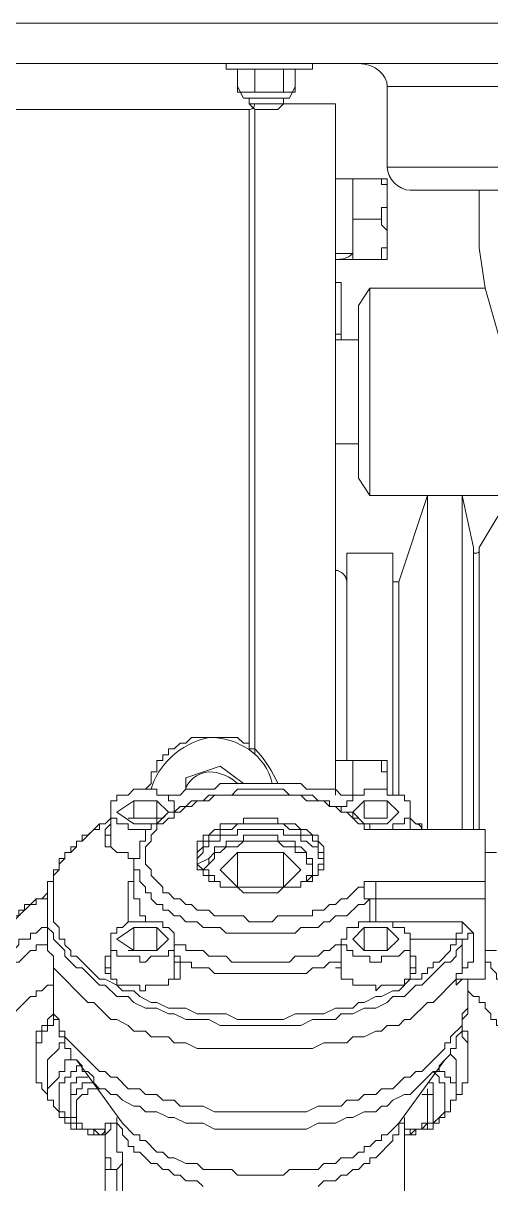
# Model space of a CAD drawing. Header units: millimetres. Extents: x 25083 to 52777, y 24772 to 45779.
# Drawn here: x 49651.1 to 49681.3, y 36235.3 to 36310.2 of the extents above; entities that cross this region are included whole.
import ezdxf

# ---------------------------------------------------------------- set-up
doc = ezdxf.new("R2010")
doc.units = ezdxf.units.MM

# ---------------------------------------------------------------- blocks, each defined once
blk = doc.blocks.new('zw$D2F4')
at = {"color": 7, "lineweight": 5}
for points in [[(860.067, 429.662), (196.078, 429.662)], [(196.078, 427.063), (860.067, 427.063)], [(774.284, 427.063), (774.284, 426.691)], [(779.854, 426.691), (774.284, 426.691)], [(775.398, 426.691), (775.026, 426.691)], [(775.026, 426.691), (775.026, 425.577)], [(776.14, 426.691), (775.026, 426.691)], [(776.14, 426.691), (776.14, 425.577)], [(776.883, 426.691), (776.14, 426.691)], [(777.997, 426.691), (776.883, 426.691)], [(777.997, 426.691), (777.997, 425.577)], [(778.74, 426.691), (777.997, 426.691)], [(778.368, 426.691), (778.74, 426.691)], [(778.74, 426.691), (778.74, 425.577)], [(779.854, 427.063), (779.854, 426.691)], [(775.026, 425.577), (775.398, 424.835)], [(776.14, 425.577), (776.14, 425.206), (775.398, 425.206), (775.026, 425.206), (775.026, 425.577)], [(776.883, 425.206), (776.14, 425.206), (776.14, 425.577)], [(777.997, 425.577), (777.997, 425.206), (776.883, 425.206)], [(778.74, 425.577), (778.74, 425.206), (778.368, 425.206), (777.997, 425.206), (777.997, 425.577)], [(778.74, 425.577), (778.368, 424.835)], [(784.682, 420.378), (784.682, 425.577)], [(784.682, 425.577), (804.735, 425.577)], [(778.368, 424.835), (775.398, 424.835)], [(775.769, 424.463), (775.769, 424.835)], [(776.14, 424.092), (775.769, 424.463)], [(776.883, 424.463), (775.769, 424.463)], [(776.883, 424.463), (777.997, 424.463)], [(777.626, 424.092), (777.997, 424.463)], [(777.997, 424.463), (777.997, 424.835)], [(781.339, 424.463), (777.997, 424.463)], [(781.339, 424.463), (781.339, 379.9)], [(775.769, 424.092), (759.429, 424.092)], [(775.769, 424.092), (775.769, 383.242)], [(776.14, 382.5), (776.14, 424.092)], [(776.14, 424.092), (776.883, 424.092)], [(776.883, 424.092), (776.14, 424.092)], [(777.626, 424.092), (776.883, 424.092)], [(776.883, 424.092), (777.626, 424.092)], [(804.735, 420.378), (784.682, 420.378)], [(782.453, 419.636), (781.339, 419.636)], [(782.453, 418.522), (782.453, 419.636)], [(782.453, 414.437), (782.453, 419.636)], [(784.682, 419.636), (782.453, 419.636)], [(784.31, 419.636), (784.31, 419.264), (784.682, 419.264), (784.682, 418.522)], [(784.682, 419.636), (784.682, 414.437)], [(784.682, 418.522), (784.682, 417.779), (784.31, 417.779), (784.31, 417.036)], [(802.878, 418.893), (786.167, 418.893)], [(790.623, 418.893), (790.623, 415.179), (790.995, 412.58), (792.48, 407.381), (793.223, 404.41), (793.966, 401.81), (795.08, 399.211), (795.822, 396.983), (796.936, 395.126), (797.679, 392.898), (798.422, 391.412), (799.165, 389.556), (800.65, 386.585), (801.021, 385.099), (801.393, 383.985), (802.135, 382.871), (802.135, 381.757), (802.878, 380.272), (802.878, 378.786)], [(782.453, 415.922), (782.453, 418.15)], [(784.31, 417.036), (782.453, 417.036)], [(784.31, 417.036), (784.31, 416.665), (784.682, 416.293), (784.682, 415.922)], [(782.453, 414.437), (782.453, 415.551)], [(784.682, 415.922), (784.682, 415.179), (784.31, 415.179), (784.31, 414.437)], [(782.453, 414.437), (782.453, 414.808)], [(782.453, 414.437), (781.339, 414.437)], [(784.682, 414.437), (782.453, 414.437)], [(781.711, 412.58), (781.711, 412.951), (781.339, 412.951)], [(781.711, 409.238), (781.711, 412.58)], [(782.825, 411.466), (783.567, 412.58)], [(783.567, 399.211), (783.567, 412.58)], [(790.995, 412.58), (783.567, 412.58)], [(782.825, 400.325), (782.825, 411.466)], [(781.711, 409.609), (781.339, 409.609)], [(781.339, 409.238), (782.825, 409.238)], [(782.453, 409.238), (782.825, 409.238)], [(781.339, 402.553), (782.825, 402.553)], [(782.825, 400.325), (783.567, 399.211)], [(792.48, 399.211), (783.567, 399.211)], [(785.424, 393.641), (787.281, 399.211)], [(787.281, 399.211), (787.281, 377.672)], [(790.252, 395.869), (789.509, 399.211)], [(789.509, 377.672), (789.509, 399.211)], [(790.623, 395.869), (792.851, 399.582)], [(790.252, 395.869), (790.252, 377.672)], [(790.623, 377.672), (790.623, 395.869)], [(782.082, 382.128), (782.082, 395.497)], [(782.082, 395.497), (785.053, 395.497)], [(785.053, 395.497), (785.053, 379.9)], [(785.424, 393.641), (785.053, 393.641)], [(785.424, 393.641), (785.424, 379.9)], [(775.769, 383.242), (775.398, 383.242), (775.026, 383.614), (772.055, 383.614), (771.684, 383.242), (771.313, 383.242), (770.941, 382.871), (770.57, 382.871), (770.57, 382.5), (770.199, 382.5), (770.199, 382.128), (769.827, 382.128), (769.827, 381.386), (769.456, 381.386), (769.456, 380.643), (769.084, 380.272)], [(775.769, 383.242), (775.769, 382.871), (776.14, 382.871), (776.14, 382.5)], [(773.912, 381.757), (771.684, 381.014)], [(775.398, 380.643), (773.912, 381.757)], [(782.453, 382.128), (781.339, 382.128)], [(782.453, 382.128), (782.453, 381.757)], [(782.453, 381.014), (782.453, 382.128)], [(782.453, 382.128), (782.453, 379.9)], [(784.682, 382.128), (782.453, 382.128)], [(784.31, 382.128), (784.31, 381.386), (784.682, 381.386), (784.682, 380.643)], [(784.682, 382.128), (784.682, 380.272)], [(771.684, 381.014), (771.684, 380.272)], [(766.856, 378.786), (766.856, 379.529), (767.228, 379.529), (767.228, 379.9), (767.599, 379.9), (767.97, 379.9), (768.342, 380.272), (769.084, 380.272)], [(769.084, 380.272), (769.827, 380.272), (769.827, 379.9), (770.57, 379.9), (770.57, 379.529), (770.941, 379.529), (770.941, 378.786)], [(782.453, 379.9), (781.711, 379.9), (781.339, 380.272), (779.483, 380.272), (779.111, 380.643), (773.912, 380.643), (773.541, 380.272), (771.684, 380.272), (771.313, 379.9), (770.57, 379.9)], [(770.941, 378.786), (771.313, 379.158), (771.684, 379.158), (772.055, 379.529), (772.798, 379.529), (773.169, 379.9), (774.655, 379.9), (775.026, 380.272), (777.997, 380.272), (778.368, 379.9), (778.74, 379.9), (779.854, 379.9), (780.225, 379.529), (780.968, 379.529), (780.968, 379.158), (781.711, 379.158), (781.711, 378.786)], [(781.711, 378.786), (781.711, 379.158), (782.082, 379.158), (782.082, 379.529), (782.453, 379.529), (782.453, 379.9), (783.196, 379.9), (783.196, 380.272), (783.939, 380.272)], [(782.453, 379.9), (782.453, 380.643)], [(783.939, 380.272), (784.682, 380.272), (784.682, 379.9), (785.796, 379.9), (785.796, 379.529), (786.167, 379.529), (786.167, 378.786)], [(768.342, 379.529), (767.228, 378.786)], [(768.342, 379.529), (768.342, 378.415)], [(768.342, 379.529), (769.827, 379.529)], [(782.825, 378.043), (782.082, 378.786), (781.711, 378.786), (781.339, 379.158), (780.968, 379.158), (780.597, 379.529), (779.483, 379.529), (779.111, 379.9), (775.398, 379.9), (775.026, 379.9), (773.541, 379.9), (773.169, 379.529), (772.427, 379.529), (772.055, 379.158), (771.684, 379.158), (771.313, 378.786), (770.941, 378.786), (770.941, 378.415), (770.57, 378.415), (770.199, 378.043), (769.827, 378.043), (769.827, 377.672), (769.456, 377.301), (769.456, 376.929), (769.084, 376.558), (769.084, 375.444), (769.456, 375.073), (769.456, 374.701), (770.199, 373.959), (770.199, 373.587), (770.57, 373.587)], [(769.827, 379.529), (769.827, 378.415)], [(770.57, 378.786), (769.827, 379.529)], [(783.196, 379.529), (782.453, 378.786)], [(783.196, 379.529), (783.196, 378.415)], [(783.196, 379.529), (784.682, 379.529)], [(784.682, 379.529), (784.682, 378.415)], [(785.424, 378.786), (784.682, 379.529)], [(766.856, 376.558), (766.856, 378.786)], [(769.084, 377.672), (767.97, 377.672), (767.97, 378.043), (767.228, 378.043), (767.228, 378.415), (766.856, 378.415), (766.856, 378.786)], [(767.228, 378.786), (768.342, 378.043)], [(768.342, 375.444), (768.342, 375.815), (768.713, 375.815), (768.713, 376.929), (769.084, 376.929), (769.084, 377.672), (769.456, 377.672), (769.456, 378.043), (769.827, 378.043), (769.827, 378.415), (770.199, 378.415), (770.57, 378.786), (770.941, 378.786)], [(769.827, 378.043), (770.57, 378.786)], [(781.711, 378.786), (782.453, 378.786), (782.453, 378.415), (782.825, 378.415), (783.196, 378.043)], [(782.453, 378.786), (783.196, 378.043)], [(786.167, 378.786), (786.167, 378.415), (785.796, 378.415), (785.796, 378.043), (785.424, 378.043), (785.053, 378.043), (785.053, 377.672), (784.31, 377.672)], [(784.682, 378.043), (785.424, 378.786)], [(786.167, 377.672), (786.167, 378.786)], [(762.771, 372.844), (762.771, 374.33), (763.143, 374.33), (763.143, 375.073), (763.514, 375.073), (763.514, 375.815), (763.885, 375.815), (763.885, 376.187), (764.257, 376.187), (764.257, 376.558), (764.628, 376.558), (764.628, 376.929), (765, 376.929), (765, 377.301), (765.371, 377.301), (765.742, 377.672), (766.114, 377.672), (766.114, 378.043)], [(766.114, 378.043), (765, 376.929), (764.628, 376.929), (764.628, 376.558), (764.257, 376.187), (763.885, 376.187), (763.885, 375.815), (763.514, 375.444), (763.514, 375.073), (763.143, 374.701), (763.143, 371.73), (763.514, 371.359), (763.514, 370.988), (763.514, 370.616), (763.885, 370.616), (763.885, 370.245), (764.257, 369.874), (764.257, 369.502), (764.628, 369.502), (766.114, 368.017), (766.485, 368.017), (767.228, 367.645), (767.599, 367.274), (768.342, 367.274), (768.713, 366.903), (769.456, 366.531), (769.827, 366.531), (770.57, 366.16), (771.684, 366.16), (772.427, 365.789), (774.284, 365.789), (775.026, 365.417), (777.997, 365.417), (778.74, 365.789), (780.597, 365.789), (781.339, 366.16), (782.453, 366.16), (782.825, 366.531), (783.196, 366.531), (783.939, 366.903), (784.31, 366.903), (785.053, 367.274), (785.424, 367.274), (786.167, 368.017), (786.91, 368.017)], [(766.856, 378.043), (766.485, 377.672), (766.485, 377.301)], [(767.97, 378.415), (768.342, 378.415)], [(769.827, 378.415), (768.342, 378.415)], [(769.827, 378.043), (768.342, 378.043)], [(776.512, 378.415), (775.398, 378.415), (775.398, 378.043), (773.912, 378.043), (773.912, 377.672), (773.541, 377.672), (773.169, 377.301), (772.798, 377.301), (772.798, 376.929), (772.427, 376.929), (772.427, 375.444)], [(776.512, 378.043), (775.026, 378.043), (774.655, 377.672), (773.912, 377.672), (773.912, 377.301), (773.169, 377.301), (773.169, 376.929), (772.798, 376.929), (772.798, 376.558), (772.427, 376.187), (772.427, 375.815)], [(780.597, 375.444), (780.597, 376.558), (780.225, 376.929), (780.225, 377.301), (779.854, 377.301), (779.483, 377.672), (779.111, 377.672), (778.74, 378.043), (777.626, 378.043), (777.626, 378.415), (776.512, 378.415)], [(780.597, 375.815), (780.597, 376.187), (780.225, 376.187), (780.225, 376.929), (779.854, 376.929), (779.854, 377.301), (779.483, 377.301), (779.111, 377.301), (779.111, 377.672), (778.368, 377.672), (777.997, 378.043), (776.512, 378.043)], [(783.196, 378.043), (782.825, 378.043)], [(782.825, 378.043), (783.196, 378.043), (783.196, 377.672), (783.939, 377.672)], [(784.682, 378.415), (783.196, 378.415)], [(784.682, 378.043), (783.196, 378.043)], [(783.196, 378.043), (783.567, 378.043), (783.567, 377.672), (783.939, 377.672)], [(786.538, 377.672), (786.167, 377.672), (786.167, 378.043)], [(766.485, 377.301), (766.485, 376.558), (766.856, 376.558), (767.228, 376.187), (767.97, 376.187), (767.97, 375.815), (768.342, 375.815)], [(766.485, 376.929), (766.485, 377.301), (766.856, 377.301)], [(772.427, 375.815), (772.798, 376.187), (772.798, 376.558), (773.169, 376.558), (773.169, 376.929), (773.912, 376.929), (773.912, 377.301), (774.284, 377.301), (775.026, 377.301), (775.026, 377.672), (776.512, 377.672)], [(773.169, 375.815), (773.541, 376.187), (773.541, 376.558), (774.284, 376.558), (774.284, 376.929), (775.398, 376.929), (775.398, 377.301), (775.769, 377.301), (777.626, 377.301), (777.626, 376.929), (778.74, 376.929), (778.74, 376.558), (779.111, 376.558), (779.483, 376.187), (779.483, 375.815), (779.854, 375.815), (779.854, 375.444)], [(776.512, 377.672), (777.997, 377.672), (777.997, 377.301), (779.111, 377.301), (779.111, 376.929), (779.483, 376.929), (779.854, 376.558), (780.225, 376.558), (780.225, 375.815), (780.597, 375.815)], [(790.995, 377.672), (783.939, 377.672)], [(790.995, 377.672), (783.939, 377.672)], [(790.995, 368.017), (790.995, 377.672)], [(779.854, 375.444), (779.483, 375.444), (779.483, 376.187), (778.74, 376.187), (778.74, 376.558), (777.997, 376.558), (777.626, 376.929), (777.254, 376.929), (775.398, 376.929), (775.026, 376.558), (774.284, 376.558), (773.912, 376.187), (773.541, 376.187), (773.541, 375.815), (773.169, 375.444)], [(773.169, 375.815), (772.427, 375.444)], [(773.169, 375.444), (773.169, 375.815)], [(775.026, 376.187), (773.912, 375.073)], [(775.026, 376.187), (775.026, 373.959)], [(777.997, 376.187), (775.026, 376.187)], [(777.997, 376.187), (777.997, 373.959)], [(779.111, 375.073), (777.997, 376.187)], [(790.995, 369.874), (790.995, 376.187)], [(790.995, 376.187), (791.737, 376.187)], [(768.342, 375.073), (768.342, 374.33), (767.97, 374.33), (767.97, 372.844), (767.97, 371.73), (768.342, 371.73)], [(768.342, 375.444), (768.342, 373.587)], [(783.567, 373.216), (783.196, 372.844), (782.825, 372.844), (782.082, 372.102), (781.339, 372.102), (780.968, 371.73), (780.597, 371.73), (780.225, 371.359), (779.111, 371.359), (778.74, 370.988), (776.14, 370.988), (775.769, 370.988), (774.284, 370.988), (773.912, 371.359), (772.798, 371.359), (772.427, 371.73), (771.684, 371.73), (771.313, 372.102), (770.941, 372.102), (770.57, 372.473), (770.199, 372.473), (770.199, 372.844), (769.827, 372.844), (769.456, 373.216), (769.456, 373.587), (769.084, 373.587), (769.084, 373.959), (768.713, 374.33), (768.713, 375.073), (768.342, 375.073), (768.342, 375.444)], [(772.427, 375.444), (772.798, 375.073)], [(772.427, 375.444), (772.427, 375.073), (772.798, 375.073)], [(772.798, 375.073), (773.169, 375.444)], [(772.798, 375.073), (773.169, 375.073)], [(772.798, 375.073), (772.798, 374.701), (773.169, 374.701), (773.169, 374.33), (773.541, 374.33)], [(772.798, 375.073), (772.798, 374.701), (773.169, 374.701), (773.169, 374.33), (773.541, 374.33)], [(773.912, 373.959), (773.912, 374.33), (773.541, 374.33), (773.541, 374.701), (773.169, 374.701), (773.169, 375.073)], [(773.912, 375.073), (775.026, 373.959)], [(777.997, 373.959), (779.111, 375.073)], [(779.854, 375.444), (779.854, 374.701), (779.483, 374.701), (779.483, 374.33), (779.111, 374.33), (779.111, 373.959), (778.74, 373.959)], [(779.483, 374.33), (779.854, 374.701), (780.225, 374.701), (780.225, 375.444), (780.597, 375.444)], [(779.483, 374.33), (779.854, 374.33), (779.854, 374.701), (780.225, 374.701), (780.225, 375.073), (780.597, 375.073), (780.597, 375.444)], [(773.541, 374.33), (773.912, 374.33), (773.912, 373.959)], [(778.74, 373.959), (779.111, 373.959), (779.111, 374.33), (779.483, 374.33)], [(783.939, 374.33), (783.196, 374.33), (783.196, 373.959), (782.825, 373.959)], [(783.939, 374.33), (783.939, 371.73)], [(783.939, 374.33), (790.995, 374.33)], [(762.771, 373.587), (762.4, 373.216), (762.029, 373.216), (761.657, 372.844), (761.286, 372.844), (761.286, 372.473), (760.915, 372.473), (760.915, 372.102), (760.543, 372.102), (760.543, 371.73), (760.172, 371.359), (760.172, 370.616), (759.801, 370.616), (759.801, 369.502)], [(769.084, 371.73), (769.084, 372.102), (768.713, 372.102), (768.713, 373.216), (768.342, 373.216), (768.342, 373.587)], [(770.57, 373.587), (770.941, 373.216), (771.313, 373.216), (771.684, 372.844), (772.055, 372.844), (772.427, 372.473), (773.169, 372.473), (773.541, 372.102), (775.398, 372.102), (775.769, 371.73), (777.254, 371.73), (777.626, 372.102), (779.854, 372.102), (779.854, 372.473), (780.597, 372.473), (780.968, 372.844), (781.339, 372.844), (781.711, 373.216), (782.082, 373.216), (782.825, 373.959)], [(773.912, 373.959), (775.026, 373.959), (775.398, 373.587), (776.512, 373.587)], [(777.997, 373.959), (775.026, 373.959)], [(775.398, 373.587), (777.626, 373.587)], [(776.512, 373.587), (777.626, 373.587), (777.997, 373.959), (778.74, 373.959)], [(783.567, 373.216), (783.196, 373.216), (783.196, 373.959), (782.825, 373.959)], [(759.801, 369.502), (759.801, 370.616), (760.172, 370.616), (760.172, 371.359), (760.543, 371.359), (760.543, 371.73), (760.915, 372.102), (761.657, 372.844), (762.029, 372.844), (762.029, 373.216), (762.771, 373.216)], [(762.771, 372.844), (762.771, 370.988)], [(789.509, 370.616), (789.509, 370.245), (789.138, 369.874), (789.138, 369.502), (788.767, 369.131), (788.395, 369.131), (786.91, 367.645), (786.538, 367.645), (785.796, 366.903), (785.053, 366.903), (784.682, 366.531), (783.939, 366.16), (783.196, 366.16), (782.453, 365.789), (781.711, 365.789), (781.339, 365.417), (779.854, 365.417), (779.111, 365.046), (778.368, 365.046), (777.626, 365.046), (773.912, 365.046), (773.169, 365.417), (771.684, 365.417), (770.941, 365.789), (770.57, 365.789), (769.827, 366.16), (769.084, 366.16), (768.342, 366.531), (767.97, 366.903), (767.228, 366.903), (766.485, 367.645), (766.114, 367.645), (765, 368.759), (764.628, 368.759), (763.885, 369.502), (763.885, 369.874), (763.143, 370.616), (763.143, 370.988), (762.771, 371.359), (762.771, 372.844)], [(783.567, 371.73), (783.567, 373.216)], [(783.939, 373.216), (783.567, 373.216)], [(790.995, 373.216), (783.939, 373.216)], [(762.771, 371.359), (762.4, 371.359), (762.029, 370.988), (761.657, 370.988), (761.657, 370.616), (760.915, 370.616), (760.915, 370.245), (760.543, 369.874), (760.543, 369.502), (760.172, 369.502), (760.172, 368.759), (759.801, 368.759), (759.801, 367.645)], [(766.856, 370.616), (766.856, 370.988), (767.228, 370.988), (767.228, 371.359), (767.599, 371.359), (767.97, 371.73), (769.084, 371.73)], [(768.342, 371.359), (767.228, 370.616)], [(768.342, 371.359), (768.342, 369.874)], [(768.342, 371.359), (769.827, 371.359)], [(769.084, 371.73), (770.199, 371.73), (770.199, 371.359), (770.57, 371.359), (770.941, 370.988), (770.941, 370.616)], [(769.827, 371.359), (769.827, 369.874)], [(770.57, 370.616), (769.827, 371.359)], [(781.711, 370.616), (782.082, 370.616), (782.082, 371.359), (782.453, 371.359), (782.825, 371.359), (782.825, 371.73), (783.939, 371.73)], [(783.196, 371.359), (782.453, 370.616)], [(783.196, 371.359), (783.196, 369.874)], [(783.196, 371.359), (784.682, 371.359)], [(783.939, 371.73), (785.053, 371.73), (785.053, 371.359), (785.796, 371.359), (785.796, 370.988), (786.167, 370.988), (786.167, 370.616)], [(784.682, 371.359), (784.682, 369.874)], [(785.424, 370.616), (784.682, 371.359)], [(785.053, 371.73), (789.509, 371.73)], [(789.509, 371.73), (789.509, 370.988), (789.138, 370.988), (789.138, 370.616)], [(790.252, 370.988), (789.509, 371.73)], [(762.771, 370.616), (762.771, 370.245), (762.029, 370.245), (762.029, 369.874), (761.657, 369.874), (760.915, 369.131), (760.543, 369.131), (760.543, 368.388), (760.172, 368.388), (760.172, 368.017), (759.801, 367.645)], [(789.509, 368.759), (789.509, 368.388), (789.138, 368.388), (789.138, 368.017), (787.652, 366.531), (787.281, 366.531), (786.167, 365.417), (785.796, 365.417), (785.424, 365.046), (784.682, 365.046), (784.31, 364.675), (783.939, 364.675), (783.196, 364.303), (782.453, 364.303), (782.082, 363.932), (780.597, 363.932), (779.854, 363.56), (778.368, 363.56), (777.626, 363.56), (772.427, 363.56), (771.684, 363.932), (770.941, 363.932), (770.57, 364.303), (769.456, 364.303), (769.084, 364.675), (768.342, 364.675), (767.97, 365.046), (767.228, 365.417), (766.856, 365.417), (765.742, 366.531), (765.371, 366.531), (763.143, 368.759), (763.143, 369.502), (762.771, 369.874), (762.771, 370.988)], [(766.856, 368.388), (766.856, 370.616)], [(769.084, 369.131), (768.713, 369.131), (768.713, 369.502), (767.228, 369.502), (767.228, 369.874), (766.856, 369.874), (766.856, 370.616)], [(767.228, 370.616), (768.342, 369.874)], [(770.941, 370.616), (770.941, 369.874), (770.57, 369.874), (770.57, 369.502), (770.199, 369.502), (769.456, 369.502), (769.084, 369.131)], [(769.827, 369.874), (770.57, 370.616)], [(770.941, 368.388), (770.941, 370.616)], [(781.711, 368.388), (781.711, 370.616)], [(783.939, 369.131), (783.567, 369.131), (783.567, 369.502), (782.453, 369.502), (782.453, 369.874), (782.082, 369.874), (782.082, 370.245), (781.711, 370.245), (781.711, 370.616)], [(782.453, 370.616), (783.196, 369.874)], [(786.167, 370.616), (786.167, 369.874), (785.796, 369.874), (785.424, 369.502), (784.31, 369.502), (784.31, 369.131), (783.939, 369.131)], [(784.682, 369.874), (785.424, 370.616)], [(786.167, 368.388), (786.167, 370.616)], [(789.138, 370.616), (786.167, 370.616)], [(786.91, 368.017), (786.91, 368.388), (787.281, 368.388), (787.281, 368.759), (787.652, 368.759), (787.652, 369.131), (788.024, 369.131), (788.767, 369.874), (788.767, 370.245), (789.138, 370.245), (789.138, 370.616)], [(789.138, 370.616), (789.509, 370.616)], [(789.509, 370.616), (789.881, 370.616), (789.881, 370.988), (790.252, 370.988)], [(789.509, 368.759), (789.509, 370.616)], [(790.252, 370.988), (790.252, 369.131)], [(767.97, 369.874), (768.342, 369.874)], [(769.827, 369.874), (768.342, 369.874)], [(769.827, 369.874), (768.342, 369.874)], [(781.711, 370.245), (781.339, 370.245), (780.968, 369.874), (780.597, 369.874), (780.225, 369.502), (778.74, 369.502), (778.368, 369.131), (774.655, 369.131), (774.284, 369.502), (773.912, 369.502), (773.169, 369.502), (772.798, 369.874), (771.684, 369.874), (771.684, 370.245), (770.941, 370.245)], [(784.682, 369.874), (783.196, 369.874)], [(784.682, 369.874), (783.196, 369.874)], [(790.995, 369.874), (791.737, 369.874)], [(763.143, 366.903), (763.143, 369.131)], [(766.856, 369.502), (766.485, 369.502), (766.485, 368.759)], [(766.485, 368.759), (766.856, 368.759), (766.856, 369.131)], [(771.313, 369.131), (771.313, 369.502), (770.941, 369.502)], [(770.941, 369.131), (771.313, 369.131), (771.313, 368.759)], [(771.313, 368.759), (771.313, 369.131)], [(781.711, 369.131), (780.968, 369.131), (780.597, 368.759), (779.854, 368.759), (779.483, 368.388), (773.912, 368.388), (773.541, 368.388), (773.169, 368.759), (772.055, 368.759), (772.055, 369.131), (771.313, 369.131)], [(781.711, 369.131), (781.711, 368.759), (781.339, 368.759)], [(781.711, 369.502), (781.711, 369.131)], [(781.711, 368.759), (781.711, 369.131)], [(786.538, 368.759), (786.538, 369.502), (786.167, 369.502)], [(786.167, 369.131), (786.167, 368.759), (786.538, 368.759)], [(789.509, 368.759), (789.881, 368.759), (789.881, 369.131)], [(790.252, 369.131), (789.881, 369.131)], [(790.252, 369.131), (789.881, 369.131)], [(792.48, 365.789), (792.48, 366.903), (792.109, 366.903), (792.109, 368.017), (791.737, 368.017), (791.737, 368.388), (791.366, 368.759), (791.366, 369.131), (790.995, 369.131), (790.995, 369.502)], [(766.485, 368.759), (766.485, 368.388), (766.856, 368.388), (766.856, 368.017), (767.228, 368.017), (767.228, 367.645), (768.713, 367.645), (768.713, 367.274), (769.084, 367.274)], [(766.856, 368.388), (766.856, 368.017)], [(769.084, 367.274), (769.084, 367.645), (770.57, 367.645), (770.57, 368.017), (770.941, 368.017), (771.313, 368.017), (771.313, 368.759)], [(770.941, 368.017), (770.941, 368.388)], [(781.339, 368.759), (781.711, 368.759), (781.711, 368.017), (782.082, 368.017), (782.453, 368.017), (782.453, 367.645), (783.939, 367.645), (783.939, 367.274)], [(781.711, 368.388), (781.711, 368.017)], [(783.939, 367.274), (784.31, 367.645), (785.796, 367.645), (785.796, 368.017), (786.167, 368.017), (786.167, 368.388), (786.538, 368.388), (786.538, 368.759)], [(786.167, 368.017), (786.167, 368.388)], [(789.138, 368.388), (789.138, 367.645)], [(759.429, 362.818), (759.429, 363.932), (759.801, 363.932), (759.801, 364.675), (760.172, 365.046), (760.172, 365.417), (760.543, 365.417), (760.543, 365.789), (760.915, 366.16), (761.657, 366.903), (762.029, 366.903), (762.029, 367.274), (762.4, 367.274), (762.771, 367.645), (763.143, 367.645)], [(790.995, 368.017), (789.138, 368.017)], [(790.995, 368.017), (789.138, 368.017)], [(789.881, 368.017), (789.881, 366.903)], [(764.628, 362.818), (764.257, 362.818), (764.257, 363.56), (763.885, 363.56), (763.885, 364.303), (763.514, 364.303), (763.514, 365.417), (763.143, 365.417), (763.143, 366.16), (763.143, 366.903)], [(763.143, 366.903), (763.143, 365.789), (763.514, 365.417), (763.514, 364.675), (763.885, 364.675), (763.885, 364.303), (766.114, 362.075), (766.485, 362.075), (766.856, 361.704), (767.228, 361.704), (767.97, 360.961), (768.713, 360.961), (769.084, 360.59), (769.827, 360.59), (770.199, 360.218), (770.941, 360.218), (771.313, 359.847), (772.798, 359.847), (773.541, 359.476), (779.483, 359.476), (780.225, 359.847), (781.711, 359.847), (782.082, 360.218), (782.825, 360.218), (783.196, 360.59), (783.939, 360.59), (784.31, 360.961), (785.053, 360.961), (785.796, 361.704), (786.167, 361.704), (786.538, 362.075), (786.91, 362.075), (788.395, 363.56), (788.395, 363.932), (788.767, 363.932), (788.767, 364.303), (789.509, 365.046), (789.509, 365.789), (789.881, 366.16), (789.881, 366.903)], [(789.881, 366.903), (789.881, 365.789), (789.509, 365.417), (789.509, 364.675), (789.138, 364.303), (789.138, 363.56), (788.767, 363.56), (788.767, 363.189), (788.395, 362.818)], [(789.881, 367.274), (790.252, 366.903), (790.623, 366.903), (790.623, 366.531), (790.995, 366.531), (790.995, 366.16), (791.366, 365.789), (791.366, 365.417), (791.737, 365.417), (791.737, 365.046), (792.109, 365.046), (792.109, 364.303), (792.48, 363.932), (792.48, 362.818)], [(763.143, 365.789), (762.771, 365.417), (762.771, 365.046), (762.4, 365.046), (762.4, 364.675), (762.029, 364.675), (762.029, 363.932), (762.029, 363.189)], [(763.514, 365.417), (763.143, 365.417), (763.143, 365.046), (762.771, 365.046), (762.771, 364.675), (762.4, 364.675), (762.4, 363.932), (762.029, 363.932), (762.029, 363.56), (762.029, 362.818)], [(789.509, 365.046), (789.509, 364.675), (789.881, 364.675), (789.881, 363.189)], [(789.509, 364.675), (789.509, 364.303), (789.881, 363.932), (789.881, 362.818)], [(763.885, 364.303), (763.885, 363.932), (763.514, 363.932), (763.514, 363.56), (762.771, 362.818), (762.771, 362.446)], [(762.029, 362.818), (762.029, 363.189)], [(764.257, 363.189), (764.257, 362.818), (763.885, 362.818), (763.885, 362.075), (763.514, 362.075), (763.514, 361.704), (762.771, 360.961)], [(789.138, 362.446), (789.138, 362.818), (788.767, 363.189)], [(789.881, 362.818), (789.881, 363.189)], [(762.029, 362.818), (762.029, 361.332), (762.4, 361.332), (762.4, 360.961), (762.771, 360.59), (762.771, 360.218)], [(762.771, 362.446), (762.771, 360.961)], [(766.114, 357.99), (765.742, 357.99), (765.742, 358.361), (764.628, 358.361), (764.628, 358.733), (764.257, 358.733), (764.257, 359.104), (763.885, 359.104), (763.885, 359.476), (763.514, 359.476), (763.514, 361.332), (763.885, 361.332), (763.885, 361.704), (764.257, 361.704), (764.257, 362.075), (764.628, 362.075), (764.628, 362.446), (765, 362.446)], [(767.599, 358.733), (764.628, 362.818)], [(788.395, 362.818), (788.024, 362.446), (788.024, 362.075), (787.652, 362.075), (786.167, 360.59), (785.796, 360.59), (785.053, 360.218), (784.682, 359.847), (784.31, 359.847), (783.939, 359.476), (783.196, 359.476), (782.453, 359.104), (782.082, 359.104), (781.339, 358.733), (780.225, 358.733), (779.483, 358.361), (776.883, 358.361), (776.512, 358.361), (773.541, 358.361), (772.798, 358.733), (771.684, 358.733), (770.941, 359.104), (770.57, 359.104), (769.827, 359.476), (769.084, 359.476), (768.713, 359.847), (768.342, 359.847), (767.599, 360.218), (767.228, 360.59), (766.856, 360.59), (766.485, 360.961), (766.114, 360.961), (765.742, 361.332), (765.742, 361.704), (765.371, 362.075), (765, 362.075), (765, 362.446), (764.628, 362.818)], [(785.424, 358.733), (788.395, 362.818)], [(789.138, 360.961), (789.138, 361.332), (788.767, 361.332), (788.767, 361.704), (788.395, 361.704), (788.395, 362.075), (788.024, 362.075), (788.024, 362.446)], [(789.881, 362.818), (789.881, 361.332), (789.509, 361.332), (789.509, 360.961), (789.509, 360.59), (789.138, 360.59), (789.138, 360.218)], [(789.138, 362.446), (789.138, 360.961)], [(785.796, 357.99), (786.167, 357.99), (786.538, 358.361), (787.281, 358.361), (787.281, 358.733), (787.652, 358.733), (788.024, 359.104), (788.395, 359.476), (788.395, 361.332), (788.024, 361.332), (788.024, 361.704), (787.652, 362.075)], [(762.771, 360.961), (762.771, 360.218), (763.143, 360.218), (763.143, 359.847), (763.514, 359.476), (763.514, 359.104), (763.885, 359.104), (763.885, 358.733), (764.257, 358.733), (764.257, 358.361)], [(765.742, 361.332), (765, 361.332), (765, 360.961), (764.628, 360.961), (764.628, 360.59), (764.257, 360.59), (764.257, 359.847)], [(766.114, 360.961), (765.371, 360.961), (765.371, 360.59), (765, 360.59), (764.628, 360.218), (764.628, 359.476)], [(787.281, 360.961), (787.281, 360.59), (787.652, 360.59), (787.652, 359.847)], [(787.652, 358.361), (787.652, 358.733), (788.024, 358.733), (788.024, 359.104), (788.395, 359.104), (788.395, 359.476), (788.767, 359.476), (788.767, 360.218), (789.138, 360.218), (789.138, 360.59), (789.138, 360.961)], [(786.91, 360.59), (787.281, 360.59), (787.281, 359.476)], [(764.257, 359.847), (764.257, 359.104), (764.628, 359.104), (764.628, 358.733), (765, 358.733), (765, 358.361), (765.742, 358.361), (766.114, 357.99)], [(764.628, 359.476), (764.628, 358.733), (765, 358.733), (765, 358.361), (766.114, 358.361)], [(787.652, 359.847), (787.652, 358.733), (787.281, 358.733), (786.91, 358.361), (786.167, 358.361), (786.167, 357.99), (785.796, 357.99)], [(787.281, 359.476), (787.281, 358.733), (786.91, 358.733), (786.91, 358.361), (785.796, 358.361)], [(766.485, 358.733), (766.856, 358.733)], [(766.485, 358.733), (766.485, 344.621)], [(766.856, 358.733), (766.856, 358.361), (766.485, 357.99), (766.485, 356.876), (766.485, 356.505), (766.856, 356.505), (766.856, 355.762)], [(766.856, 358.733), (767.228, 358.733)], [(767.228, 359.104), (767.228, 357.99)], [(767.228, 359.104), (767.228, 358.733), (767.599, 358.361), (767.599, 357.99), (767.97, 357.619), (767.97, 357.247), (768.342, 357.247), (768.342, 356.876), (768.713, 356.876), (769.456, 356.133), (769.827, 356.133), (770.199, 355.762), (770.57, 355.762), (770.941, 355.391), (771.313, 355.391), (771.684, 355.019), (772.427, 355.019), (772.798, 354.648)], [(780.225, 354.648), (780.597, 355.019), (781.339, 355.019), (781.711, 355.391), (782.082, 355.391), (782.453, 355.762), (782.825, 355.762), (783.196, 356.133), (783.567, 356.133), (783.567, 356.505), (783.939, 356.505), (785.053, 357.619), (785.053, 357.99), (785.424, 357.99), (785.424, 358.733), (785.796, 358.733), (785.796, 359.104)], [(767.599, 358.733), (768.342, 357.99), (768.713, 357.99), (768.713, 357.619), (769.084, 357.619), (769.827, 356.876), (770.199, 356.876), (770.57, 356.505), (770.941, 356.505), (771.684, 356.133), (772.427, 356.133), (772.798, 355.762), (774.655, 355.762), (775.026, 355.391), (776.14, 355.391), (776.512, 355.391), (777.997, 355.391), (778.368, 355.762), (780.225, 355.762), (780.597, 356.133), (781.339, 356.133), (781.711, 356.505), (782.453, 356.505), (782.825, 356.876), (783.196, 356.876), (783.196, 357.247), (783.567, 357.247), (783.939, 357.619), (784.31, 357.619), (784.31, 357.99), (784.682, 357.99), (785.424, 358.733)], [(785.796, 359.104), (785.796, 336.823)], [(764.257, 358.361), (765.371, 358.361), (765.371, 357.99), (766.114, 357.99)], [(767.599, 356.133), (767.599, 356.876), (767.228, 356.876), (767.228, 357.99)], [(785.796, 357.99), (786.538, 357.99), (786.538, 358.361), (787.652, 358.361)], [(766.856, 355.762), (766.485, 355.762)], [(767.228, 355.762), (766.856, 355.762)], [(767.599, 356.133), (767.228, 355.762)], [(767.228, 344.621), (767.228, 355.762)], [(767.599, 356.133), (767.599, 343.878)]]:
    blk.add_lwpolyline(points, dxfattribs=at)
at = {"color": 7, "lineweight": 0}
for points in [[(765.371, 361.704), (764.628, 361.704), (764.628, 361.332), (764.257, 361.332), (764.257, 360.218)], [(764.628, 359.476), (764.628, 360.218), (765, 360.59), (765.371, 360.59), (765.371, 360.961), (766.114, 360.961)], [(787.652, 360.218), (787.652, 361.332), (787.281, 361.332)], [(786.91, 360.59), (787.281, 360.59), (787.281, 359.476)], [(766.114, 358.361), (765, 358.361), (765, 358.733), (764.628, 358.733), (764.628, 359.476)], [(787.281, 359.476), (787.281, 358.733), (786.91, 358.733), (786.91, 358.361), (785.796, 358.361)], [(766.485, 358.361), (766.114, 358.361)]]:
    blk.add_lwpolyline(points, dxfattribs=at)
at = {"color": 7, "lineweight": 5}
for points in [[(777.997, 426.691), (777.997, 426.691), (777.997, 426.691), (777.997, 426.691)], [(784.682, 425.577), (784.682, 426.32), (783.939, 427.063), (782.825, 427.063)], [(775.769, 424.092), (775.769, 424.092), (776.14, 424.092), (776.14, 424.463)], [(784.682, 420.378), (784.682, 419.636), (785.424, 418.893), (786.167, 418.893)], [(782.453, 418.522), (782.453, 418.522), (782.453, 418.15), (782.453, 418.15)], [(782.453, 415.922), (782.453, 415.922), (782.453, 415.551), (782.453, 415.551)], [(781.339, 414.808), (781.711, 414.808), (782.082, 414.808), (782.453, 414.808)], [(781.339, 414.437), (781.711, 414.437), (782.082, 414.437), (782.453, 414.808)], [(790.252, 395.869), (790.252, 395.869), (790.252, 395.497), (790.252, 395.497)], [(790.252, 395.497), (790.623, 395.497), (790.623, 395.497), (790.623, 395.869)], [(782.082, 393.641), (782.082, 394.012), (781.711, 394.383), (781.339, 394.383)], [(769.456, 380.272), (769.827, 381.757), (771.313, 383.242), (773.169, 383.614)], [(773.169, 383.614), (775.026, 383.614), (776.883, 382.5), (777.254, 380.643)], [(777.626, 380.643), (777.254, 381.386), (776.883, 382.128), (776.14, 382.871)], [(771.684, 380.272), (771.684, 380.643), (772.427, 381.386), (773.169, 381.386)], [(773.169, 381.386), (773.912, 381.386), (774.655, 381.014), (775.026, 380.643)], [(782.453, 381.014), (782.453, 381.014), (782.453, 380.643), (782.453, 380.643)], [(784.682, 380.272), (784.682, 380.272), (784.682, 380.643), (784.682, 380.643)], [(766.485, 378.043), (766.485, 378.043), (766.485, 378.043), (766.114, 378.043)], [(766.856, 378.415), (766.856, 378.415), (766.485, 378.043), (766.485, 378.043)], [(786.538, 378.043), (786.538, 378.043), (786.167, 378.415), (786.167, 378.415)], [(786.91, 377.672), (786.91, 377.672), (786.91, 378.043), (786.538, 378.043)], [(786.538, 378.043), (786.538, 378.043), (786.538, 378.043), (786.538, 378.043)], [(786.91, 378.043), (786.538, 378.043), (786.538, 378.043), (786.538, 378.043)], [(786.91, 377.672), (786.91, 377.672), (786.91, 378.043), (786.91, 378.043)], [(769.084, 377.672), (769.084, 377.672), (769.456, 377.672), (769.456, 377.672)], [(772.427, 375.815), (772.427, 375.815), (772.427, 375.815), (772.427, 375.444)], [(772.427, 375.815), (772.427, 375.815), (772.427, 375.815), (772.427, 375.444)], [(780.597, 375.444), (780.597, 375.815), (780.597, 375.815), (780.597, 375.815)], [(780.597, 375.444), (780.597, 375.815), (780.597, 375.815), (780.597, 375.815)], [(779.854, 375.444), (779.854, 375.444), (779.854, 375.444), (779.854, 375.444)], [(779.854, 375.073), (779.854, 375.073), (779.854, 375.444), (779.854, 375.444)], [(773.541, 374.33), (773.541, 374.33), (773.541, 374.33), (773.541, 374.33)], [(773.541, 374.33), (773.541, 374.33), (773.541, 374.33), (773.541, 374.33)], [(779.483, 374.33), (779.483, 374.33), (779.483, 374.33), (779.483, 374.33)], [(779.483, 374.33), (779.483, 374.33), (779.483, 374.33), (779.483, 374.33)], [(789.138, 367.645), (789.509, 368.017), (789.509, 368.017), (789.509, 368.017)], [(766.114, 357.99), (766.114, 357.99), (766.485, 357.99), (766.485, 358.361)], [(766.114, 358.361), (766.114, 358.361), (766.485, 358.361), (766.485, 358.361)], [(766.114, 357.99), (766.114, 357.99), (766.485, 357.99), (766.485, 357.99)], [(766.114, 357.99), (766.114, 357.99), (766.485, 357.99), (766.485, 357.99)], [(785.796, 358.361), (785.796, 358.361), (785.796, 358.361), (785.796, 358.361)], [(785.796, 357.99), (785.796, 357.99), (785.796, 357.99), (785.796, 357.99)], [(785.796, 357.99), (785.796, 357.99), (785.796, 357.99), (785.796, 357.99)], [(785.796, 357.99), (785.796, 357.99), (785.796, 357.99), (785.796, 357.99)]]:
    blk.add_open_spline(points, degree=3, dxfattribs=at)

msp = doc.modelspace()

# ---------------------------------------------------------------- block references
msp.add_blockref('zw$D2F4', (48889.923, 35880.503))

doc.saveas('drawing.dxf')
